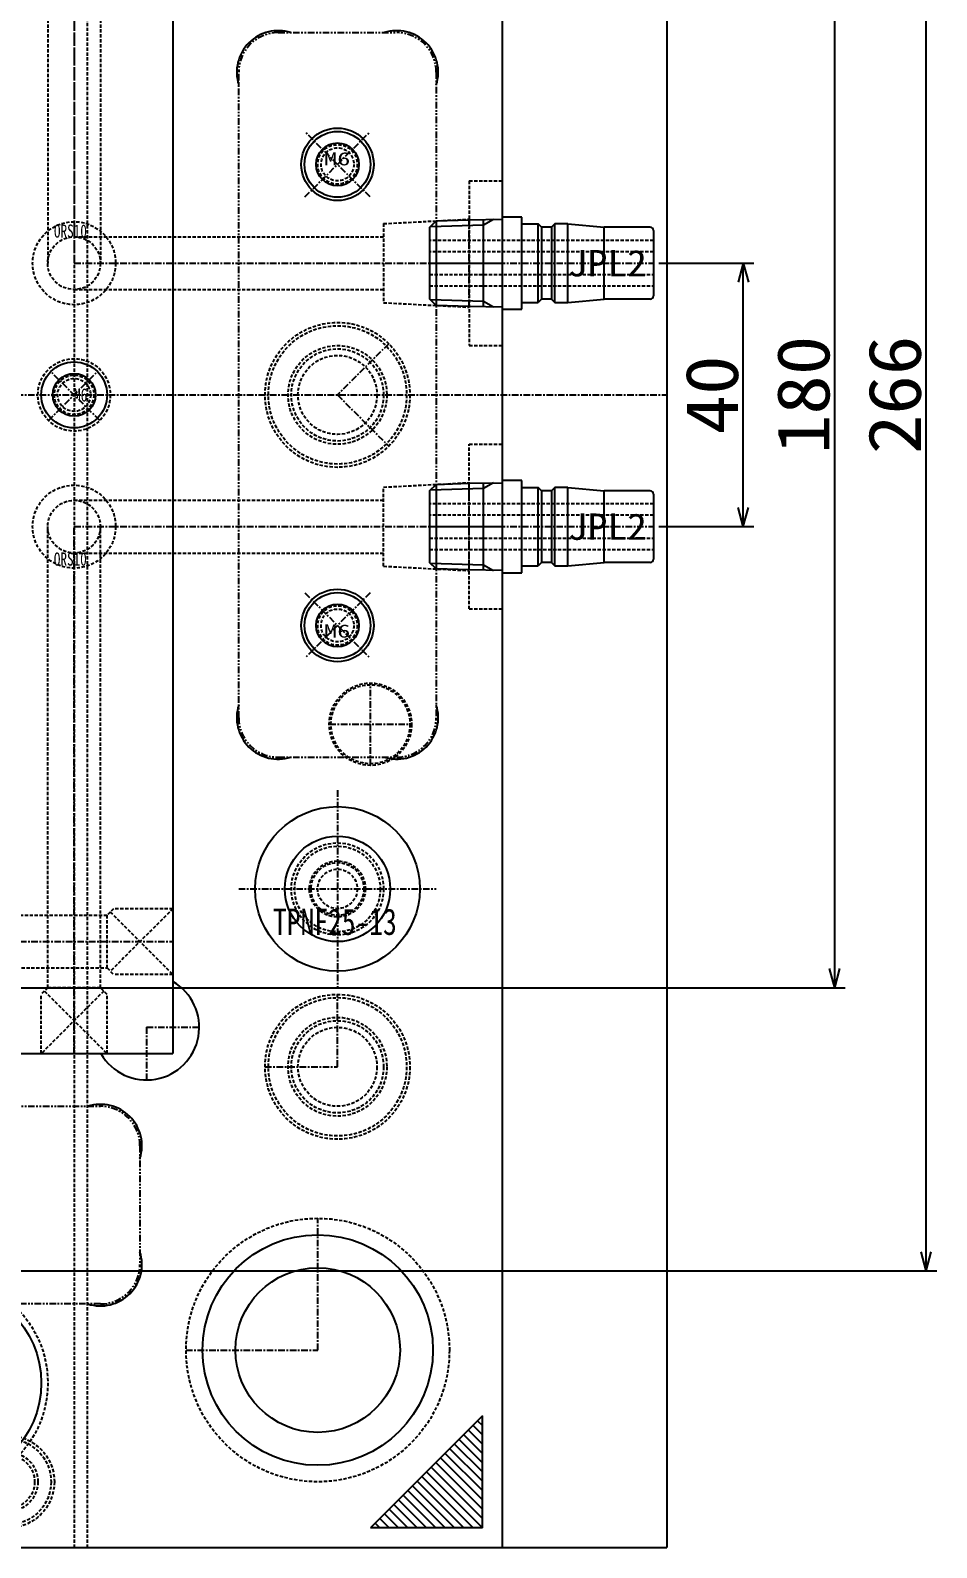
# Model space of a CAD drawing. Extents: x -554 to 592, y -350 to 391.
# Drawn here: x 53.4 to 191, y 0 to 230.3 of the extents above; entities that cross this region are included whole.
import ezdxf
from ezdxf.enums import TextEntityAlignment as Align

# ---------------------------------------------------------------- set-up
doc = ezdxf.new("R2010")
doc.units = 0
for name, pattern in [('CENTER', [1.75, 1, -0.25, 0.25, -0.25]), ('DASHED', [0.75, 0.5, -0.25]), ('DIVIDE', [2.25, 1, -0.25, 0.25, -0.25, 0.25, -0.25])]:
    doc.linetypes.add(name, pattern=pattern)
for name, color, linetype in [('L12', 7, 'CONTINUOUS'), ('L13', 7, 'CONTINUOUS'), ('L5', 7, 'CONTINUOUS'), ('L8', 7, 'CONTINUOUS'), ('L9', 7, 'CONTINUOUS')]:
    doc.layers.add(name, color=color, linetype=linetype)

msp = doc.modelspace()

# ---------------------------------------------------------------- linework, layer by layer
at = {"layer": 'L12', "color": 251, "linetype": 'CONTINUOUS'}
for p, q in [((189.403141, 42), (189.403141, 308)), ((175.518325, 85), (175.518325, 265)), ((148.79, 195), (163.233508, 195)), ((161.633508, 195), (160.857051, 192.102223)), ((161.633508, 155), (161.633508, 195)), ((161.633508, 195), (162.409965, 192.102223)), ((161.633508, 155), (160.857051, 157.897777)), ((161.633508, 155), (162.409965, 157.897777)), ((148.79, 155), (163.233508, 155)), ((175.518325, 85), (174.741867, 87.897777)), ((175.518325, 85), (176.294782, 87.897777)), ((35.8, 85), (177.118325, 85)), ((189.403141, 42), (188.626684, 44.897777)), ((189.403141, 42), (190.179598, 44.897777)), ((0.8, 42), (191.003141, 42))]:
    msp.add_line(p, q, dxfattribs=at)
at = {"layer": 'L13', "color": 56, "linetype": 'CONTINUOUS'}
for p, q in [((113.99, 200.421938), (114.99, 201.421938)), ((113.99, 200.421938), (113.99, 189.578062)), ((122.2, 200.79125), (114.106387, 200.538325)), ((114.99, 201.421938), (120, 201.5785)), ((114.99, 201.421938), (114.99, 188.578062)), ((120, 201.5785), (124.99, 201.667512)), ((122.2, 188.35275), (122.2, 201.64725)), ((123.677168, 201.644093), (122.2, 200.79125)), ((127.99, 202), (124.99, 202)), ((124.99, 202), (124.99, 188)), ((127.99, 188), (127.99, 202)), ((127.99, 200.95), (130.49, 200.95)), ((130.99, 200.45), (130.49, 200.95)), ((130.49, 189.05), (130.49, 200.95)), ((132.49, 200.45), (130.99, 200.45)), ((130.99, 200.45), (130.99, 189.55)), ((130.99, 200.45), (130.99, 189.55)), ((132.99, 200.95), (132.49, 200.45)), ((132.49, 200.45), (132.49, 189.55)), ((134.99, 200.95), (132.99, 200.95)), ((132.99, 189.05), (132.99, 200.95)), ((134.99, 200.95), (140.49, 200.45)), ((134.99, 189.05), (134.99, 200.95)), ((140.49, 189.55), (140.49, 200.45)), ((147.50745, 200.45), (140.49, 200.45)), ((147.99, 199.950305), (147.99, 190.049695)), ((114.99, 188.578062), (113.99, 189.578062)), ((114.106387, 189.461675), (122.2, 189.20875)), ((122.2, 189.20875), (123.677168, 188.355907)), ((127.99, 189.05), (130.49, 189.05)), ((130.99, 189.55), (130.49, 189.05)), ((132.49, 189.55), (130.99, 189.55)), ((132.49, 189.55), (132.99, 189.05)), ((132.99, 189.05), (134.99, 189.05)), ((134.99, 189.05), (140.49, 189.55)), ((147.50745, 189.55), (140.49, 189.55)), ((120, 188.4215), (114.99, 188.578062)), ((124.99, 188.332488), (120, 188.4215)), ((124.99, 188), (127.99, 188)), ((113.99, 160.421938), (114.99, 161.421938)), ((114.99, 161.421938), (120, 161.5785)), ((114.99, 161.421938), (114.99, 148.578062)), ((120, 161.5785), (124.99, 161.667512)), ((122.2, 148.35275), (122.2, 161.64725)), ((123.677168, 161.644093), (122.2, 160.79125)), ((127.99, 162), (124.99, 162)), ((124.99, 162), (124.99, 148)), ((127.99, 148), (127.99, 162)), ((113.99, 160.421938), (113.99, 149.578062)), ((122.2, 160.79125), (114.106387, 160.538325)), ((127.99, 160.95), (130.49, 160.95)), ((130.99, 160.45), (130.49, 160.95)), ((130.49, 149.05), (130.49, 160.95)), ((132.49, 160.45), (130.99, 160.45)), ((130.99, 160.45), (130.99, 149.55)), ((130.99, 160.45), (130.99, 149.55)), ((132.99, 160.95), (132.49, 160.45)), ((132.49, 160.45), (132.49, 149.55)), ((134.99, 160.95), (132.99, 160.95)), ((132.99, 149.05), (132.99, 160.95)), ((134.99, 160.95), (140.49, 160.45)), ((134.99, 149.05), (134.99, 160.95)), ((140.49, 149.55), (140.49, 160.45)), ((147.50745, 160.45), (140.49, 160.45)), ((147.99, 159.950305), (147.99, 150.049695)), ((114.99, 148.578062), (113.99, 149.578062)), ((114.106387, 149.461675), (122.2, 149.20875)), ((120, 148.4215), (114.99, 148.578062)), ((124.99, 148.332488), (120, 148.4215)), ((122.2, 149.20875), (123.677168, 148.355907)), ((124.99, 148), (127.99, 148)), ((127.99, 149.05), (130.49, 149.05)), ((130.99, 149.55), (130.49, 149.05)), ((132.49, 149.55), (130.99, 149.55)), ((132.49, 149.55), (132.99, 149.05)), ((132.99, 149.05), (134.99, 149.05)), ((134.99, 149.05), (140.49, 149.55)), ((147.50745, 149.55), (140.49, 149.55))]:
    msp.add_line(p, q, dxfattribs=at)
at = {"layer": 'L13', "color": 56, "linetype": 'CENTER'}
for p, q in [((120, 188.4215), (120, 201.5785)), ((113.99, 195), (147.99, 195)), ((120, 148.4215), (120, 161.5785)), ((113.99, 155), (147.99, 155))]:
    msp.add_line(p, q, dxfattribs=at)
at = {"layer": 'L13', "color": 56, "linetype": 'DASHED'}
for p, q in [((147.99, 198.464102), (113.99, 198.464102)), ((147.99, 196.732051), (113.99, 196.732051)), ((113.99, 193.267949), (147.99, 193.267949)), ((113.99, 191.535898), (147.99, 191.535898)), ((147.99, 158.464102), (113.99, 158.464102)), ((147.99, 156.732051), (113.99, 156.732051)), ((113.99, 153.267949), (147.99, 153.267949)), ((113.99, 151.535898), (147.99, 151.535898))]:
    msp.add_line(p, q, dxfattribs=at)
at = {"layer": 'L13', "color": 96, "linetype": 'CONTINUOUS'}
msp.add_circle((100, 100), 8, dxfattribs=at)
at = {"layer": 'L13', "color": 251, "linetype": 'DASHED'}
msp.add_circle((100, 100), 6.5, dxfattribs=at)
at = {"layer": 'L13', "color": 96, "linetype": 'DASHED'}
for radius in [4, 3]:
    msp.add_circle((100, 100), radius, dxfattribs=at)
at = {"layer": 'L13', "color": 56, "linetype": 'CONTINUOUS'}
for centre, start, end in [((147.49, 199.950305), 0, 88), ((147.49, 190.049695), 272, 360), ((147.49, 159.950305), 360, 448), ((147.49, 150.049695), 272, 360)]:
    msp.add_arc(centre, 0.5, start, end, dxfattribs=at)
at = {"layer": 'L5', "color": 7, "linetype": 'CONTINUOUS'}
for p in [(75, 275), (-75, 75)]:
    msp.add_line(p, (75, 75), dxfattribs=at)
at = {"layer": 'L5', "color": 3, "linetype": 'CENTER'}
for p, q in [((56.110913, 171.110913), (63.535534, 178.535534)), ((63.889087, 171.110913), (56.464466, 178.535534))]:
    msp.add_line(p, q, dxfattribs=at)
at = {"layer": 'L5', "color": 7, "linetype": 'CENTER'}
msp.add_line((-150, 175), (150, 175), dxfattribs=at)
at = {"layer": 'L5', "color": 7, "linetype": 'DASHED'}
msp.add_circle((60, 175), 5.5, dxfattribs=at)
at = {"layer": 'L5', "color": 251, "linetype": 'CONTINUOUS'}
msp.add_circle((60, 175), 5, dxfattribs=at)
at = {"layer": 'L5', "color": 7, "linetype": 'CONTINUOUS'}
msp.add_circle((60, 175), 3.25, dxfattribs=at)
at = {"layer": 'L5', "color": 3, "linetype": 'DASHED'}
for radius in [3, 2.5]:
    msp.add_circle((60, 175), radius, dxfattribs=at)
at = {"layer": 'L8', "color": 7, "linetype": 'DASHED'}
for p, q in [((60, 350), (60, 0)), ((62, 350), (62, 0))]:
    msp.add_line(p, q, dxfattribs=at)
at = {"layer": 'L8', "color": 7, "linetype": 'CONTINUOUS'}
for p, q in [((125, 350), (125, 0)), ((150, 350), (150, 0)), ((-150, 0), (150, 0))]:
    msp.add_line(p, q, dxfattribs=at)
at = {"layer": 'L8', "color": 7, "linetype": 'DIVIDE'}
for p, q in [((91, 230), (109, 230)), ((85, 126), (85, 224)), ((115, 224), (115, 126)), ((91, 120), (109, 120)), ((-64, 67), (64, 67)), ((70, 61), (70, 43)), ((64, 37), (-64, 37))]:
    msp.add_line(p, q, dxfattribs=at)
at = {"layer": 'L8', "color": 3, "linetype": 'CENTER'}
for p, q in [((95.050253, 205.050253), (104.949747, 214.949747)), ((104.949747, 205.050253), (95.050253, 214.949747)), ((95.050253, 144.949747), (104.949747, 135.050253)), ((104.949747, 144.949747), (95.050253, 135.050253))]:
    msp.add_line(p, q, dxfattribs=at)
at = {"layer": 'L8', "color": 4, "linetype": 'DASHED'}
for p, q in [((120, 207.5), (125, 207.5)), ((120, 207.5), (120, 182.5)), ((107, 201), (120, 201.681301)), ((107, 201), (107, 189)), ((60, 199), (107, 199)), ((60, 191), (107, 191)), ((107, 189), (120, 188.318699)), ((120, 182.5), (125, 182.5)), ((120, 142.5), (120, 167.5)), ((120, 167.5), (125, 167.5)), ((107, 161), (120, 161.681301)), ((60, 159), (107, 159)), ((107, 149), (107, 161)), ((60, 151), (107, 151)), ((107, 149), (120, 148.318699)), ((120, 142.5), (125, 142.5))]:
    msp.add_line(p, q, dxfattribs=at)
at = {"layer": 'L8', "color": 4, "linetype": 'CENTER'}
for p, q in [((60, 195), (125, 195)), ((60, 155), (125, 155))]:
    msp.add_line(p, q, dxfattribs=at)
at = {"layer": 'L8', "color": 251, "linetype": 'CENTER'}
for p, q in [((107.778175, 182.778175), (100, 175)), ((100, 175), (107.778175, 167.221825)), ((100, 73), (100, 84)), ((89, 73), (100, 73)), ((97, 30), (97, 50)), ((77, 30), (97, 30))]:
    msp.add_line(p, q, dxfattribs=at)
at = {"layer": 'L8', "color": 1, "linetype": 'CENTER'}
for p, q in [((105, 118.75), (105, 131.25)), ((98.75, 125), (111.25, 125))]:
    msp.add_line(p, q, dxfattribs=at)
at = {"layer": 'L8', "color": 96, "linetype": 'CENTER'}
for p, q in [((100, 115), (100, 85)), ((85, 100), (115, 100))]:
    msp.add_line(p, q, dxfattribs=at)
at = {"layer": 'L8', "color": 6, "linetype": 'CENTER'}
for q in [(79, 79), (71, 71)]:
    msp.add_line((71, 79), q, dxfattribs=at)
at = {"layer": 'L8', "color": 6, "linetype": 'CONTINUOUS'}
for p, q in [((122, 20), (105, 3)), ((120.571068, 18.571068), (122, 17.142136)), ((121.278175, 19.278175), (122, 18.556349)), ((121.985281, 19.985281), (122, 19.970563)), ((122, 3), (122, 20)), ((118.449747, 16.449747), (122, 12.899495)), ((119.156854, 17.156854), (122, 14.313708)), ((119.863961, 17.863961), (122, 15.727922)), ((116.328427, 14.328427), (122, 8.656854)), ((117.035534, 15.035534), (122, 10.071068)), ((117.742641, 15.742641), (122, 11.485281)), ((114.207107, 12.207107), (122, 4.414214)), ((114.914214, 12.914214), (122, 5.828427)), ((115.62132, 13.62132), (122, 7.242641)), ((111.37868, 9.37868), (117.757359, 3)), ((112.085786, 10.085786), (119.171573, 3)), ((112.792893, 10.792893), (120.585786, 3)), ((113.5, 11.5), (122, 3)), ((109.257359, 7.257359), (113.514719, 3)), ((109.964466, 7.964466), (114.928932, 3)), ((110.671573, 8.671573), (116.343146, 3)), ((107.136039, 5.136039), (109.272078, 3)), ((107.843146, 5.843146), (110.686292, 3)), ((108.550253, 6.550253), (112.100505, 3)), ((122, 3), (105, 3)), ((105.014719, 3.014719), (105.029437, 3)), ((105.721825, 3.721825), (106.443651, 3)), ((106.428932, 4.428932), (107.857864, 3))]:
    msp.add_line(p, q, dxfattribs=at)
at = {"layer": 'L8', "color": 7, "linetype": 'CONTINUOUS'}
for centre, radius in [((100, 210), 5.5), ((100, 210), 3.25), ((100, 140), 5.5), ((100, 140), 3.25)]:
    msp.add_circle(centre, radius, dxfattribs=at)
at = {"layer": 'L8', "color": 251, "linetype": 'CONTINUOUS'}
for centre, radius in [((100, 210), 5), ((100, 140), 5), ((97, 30), 17.5), ((97, 30), 12.5)]:
    msp.add_circle(centre, radius, dxfattribs=at)
at = {"layer": 'L8', "color": 3, "linetype": 'DASHED'}
for centre, radius in [((100, 210), 3), ((100, 210), 2.5), ((100, 140), 3), ((100, 140), 2.5)]:
    msp.add_circle(centre, radius, dxfattribs=at)
at = {"layer": 'L8', "color": 4, "linetype": 'DASHED'}
for centre in [(60, 195), (60, 155)]:
    msp.add_circle(centre, 6.3, dxfattribs=at)
at = {"layer": 'L8', "color": 251, "linetype": 'DASHED'}
for centre, radius in [((100, 175), 11), ((100, 175), 10.5), ((100, 175), 7.5), ((100, 175), 7), ((100, 175), 6), ((100, 73), 11), ((100, 73), 10.5), ((100, 73), 7.5), ((100, 73), 7), ((100, 73), 6), ((97, 30), 20), ((50, 10), 7), ((50, 10), 6.5), ((50, 10), 4.5), ((50, 10), 4)]:
    msp.add_circle(centre, radius, dxfattribs=at)
at = {"layer": 'L8', "color": 7, "linetype": 'DASHED'}
for centre, radius in [((105, 125), 6.25), ((100, 100), 7), ((100, 100), 4.25)]:
    msp.add_circle(centre, radius, dxfattribs=at)
at = {"layer": 'L8', "color": 1, "linetype": 'DASHED'}
msp.add_circle((105, 125), 6, dxfattribs=at)
at = {"layer": 'L8', "color": 96, "linetype": 'CONTINUOUS'}
msp.add_circle((100, 100), 12.5, dxfattribs=at)
at = {"layer": 'L8', "color": 6, "linetype": 'DASHED'}
msp.add_circle((40, 25), 16, dxfattribs=at)
at = {"layer": 'L8', "color": 206, "linetype": 'CONTINUOUS'}
msp.add_circle((40, 25), 15, dxfattribs=at)
at = {"layer": 'L8', "color": 7, "linetype": 'CONTINUOUS'}
for centre, start, end in [((91, 224), 72.24721, 197.75279), ((109, 224), -17.75279, 107.75279), ((91, 126), 162.24721, 287.75279), ((109, 126), 252.24721, 377.75279), ((64, 61), 342.24721, 467.75279), ((64, 43), 252.24721, 377.75279)]:
    msp.add_arc(centre, 6.3, start, end, dxfattribs=at)
at = {"layer": 'L8', "color": 7, "linetype": 'DIVIDE'}
for centre, start, end in [((91, 224), 90, 180), ((109, 224), 0, 90), ((91, 126), 180, 270), ((109, 126), 270, 360), ((64, 61), 0, 90), ((64, 43), -90, 0)]:
    msp.add_arc(centre, 6, start, end, dxfattribs=at)
at = {"layer": 'L8', "color": 6, "linetype": 'CONTINUOUS'}
msp.add_arc((71, 79), 8, 210, 420, dxfattribs=at)
at = {"layer": 'L9', "color": 136, "linetype": 'CENTER'}
for p, q in [((60, 275), (60, 195)), ((60, 75), (60, 155)), ((8, 92), (75, 92))]:
    msp.add_line(p, q, dxfattribs=at)
at = {"layer": 'L9', "color": 136, "linetype": 'DASHED'}
for p, q in [((56, 265), (56, 195)), ((64, 265), (64, 195)), ((56, 85), (56, 155)), ((64, 85), (64, 155)), ((66, 97), (65, 96)), ((75, 97), (65.5, 87.5)), ((75, 97), (66, 97)), ((12, 96), (65, 96)), ((65, 88), (65, 96)), ((65.5, 96.5), (75, 87)), ((4, 88), (65, 88)), ((65, 88), (66, 87)), ((75, 87), (66, 87)), ((56, 85), (55, 84)), ((64.5, 84.5), (55, 75)), ((55, 75), (55, 84)), ((55.5, 84.5), (65, 75)), ((64, 85), (56, 85)), ((65, 84), (64, 85)), ((65, 75), (65, 84))]:
    msp.add_line(p, q, dxfattribs=at)
for centre in [(60, 195), (60, 155)]:
    msp.add_circle(centre, 4, dxfattribs=at)

# ---------------------------------------------------------------- texts
at = {"layer": 'L12', "color": 2, "linetype": 'CONTINUOUS'}
for s, height, width, p, p2 in [('ORS10', 2, 0.5, (56.941099, 198.876963), (61.941099, 198.876963)), ('JPL2', 4, 0.75, (134.99, 193), (146.99, 193)), ('JPL2', 4, 0.75, (134.99, 153), (146.99, 153)), ('ORS10', 2, 0.5, (56.918848, 149.078534), (61.918848, 149.078534))]:
    msp.add_text(s, height=height, dxfattribs=dict(at, width=width)).set_placement(p, p2, align=Align.ALIGNED)
at = {"layer": 'L12', "color": 251, "linetype": 'CONTINUOUS', "width": 0.75}
for s, p, p2 in [('180', (174.718325, 166), (174.718325, 184)), ('266', (188.603141, 166), (188.603141, 184)), ('40', (160.833508, 169), (160.833508, 181))]:
    msp.add_text(s, height=8, rotation=90, dxfattribs=at).set_placement(p, p2, align=Align.ALIGNED)
at = {"layer": 'L13', "color": 2, "linetype": 'CONTINUOUS', "width": 0.5}
msp.add_text('TPNF25-13', height=4, dxfattribs=at).set_placement((90.211307, 93.017111), (109.011307, 93.017111), align=Align.ALIGNED)
at = {"layer": 'L5', "color": 56, "linetype": 'CONTINUOUS', "width": 0.5}
msp.add_text('M6', height=2, dxfattribs=at).set_placement((60, 174), (62, 174), align=Align.ALIGNED)
at = {"layer": 'L8', "color": 2, "linetype": 'CONTINUOUS'}
for p, p2 in [((97.957828, 209.847023), (101.957828, 209.847023)), ((97.957828, 138.152977), (101.957828, 138.152977))]:
    msp.add_text('M6', height=2, dxfattribs=at).set_placement(p, p2, align=Align.ALIGNED)

doc.saveas('drawing.dxf')
